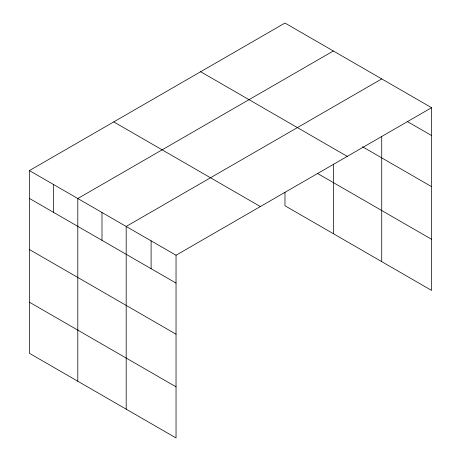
<?xml version="1.0" encoding="UTF-8"?>
<svg xmlns="http://www.w3.org/2000/svg" width="461" height="461" viewBox="0 0 461 461"><rect width="100%" height="100%" fill="white"/><g stroke="black" fill="none" stroke-linecap="round" stroke-linejoin="round"><path stroke-width="0.69" d="M29.418 170.587L176.033 255.238L176.033 437.95L29.418 353.305L29.418 170.587L284.967 23.05L431.582 107.695L431.582 290.413L284.967 205.762L284.967 192.277M333.349 50.981L77.8 198.524L77.8 381.235M381.731 78.917L126.181 226.455L126.181 409.172M176.033 255.238L431.582 107.695M407.282 121.508L431.582 135.54M362.502 146.765L431.582 186.647M200.639 71.737L347.248 156.383M317.22 173.278L431.582 239.305M113.752 121.9L260.361 206.551M29.418 198.432L176.033 283.083M29.418 249.539L176.033 334.19M29.418 302.197L176.033 386.842M381.731 136.571L381.731 261.629M333.349 164.087L333.349 233.698M151.11 240.849L151.11 268.694M101.99 212.492L101.99 240.337M53.609 184.556L53.609 212.4"/></g></svg>
